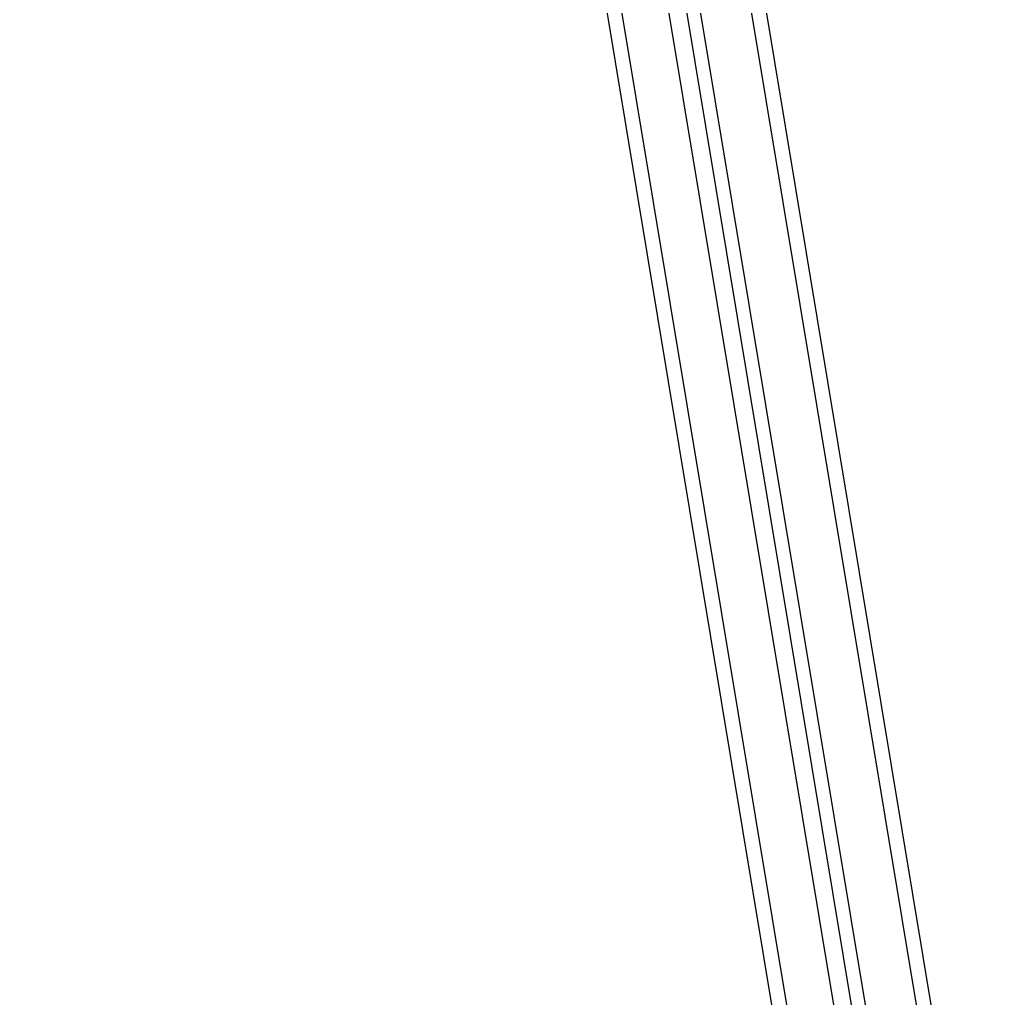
# Model space of a CAD drawing. Header units: millimetres. Extents: x -16232 to 52632, y -3739 to 20678.
# Drawn here: x 20584 to 21044.8, y 12548.4 to 13004.6 of the extents above; entities that cross this region are included whole.
import ezdxf

# ---------------------------------------------------------------- set-up
doc = ezdxf.new("R2010")
doc.units = ezdxf.units.MM
doc.header["$LTSCALE"] = 300
doc.header["$MEASUREMENT"] = 0
doc.layers.add('CINZA-8', color=8, linetype='Continuous')

msp = doc.modelspace()

# ---------------------------------------------------------------- linework, layer by layer
at = {"layer": 'CINZA-8'}
for p, q in [((20623.05, 14684.153), (21014.921, 12323.545)), ((20608.664, 14681.765), (21000.536, 12321.157)), ((20649.561, 14667.785), (21042.682, 12299.645)), ((20656.327, 14668.909), (21044.844, 12328.512)), ((20583.99, 14656.9), (20972.506, 12316.504)), ((20590.757, 14658.024), (20983.879, 12289.883)), ((20663.796, 14400.036), (20984.36, 12468.977))]:
    msp.add_line(p, q, dxfattribs=at)

doc.saveas('drawing.dxf')
